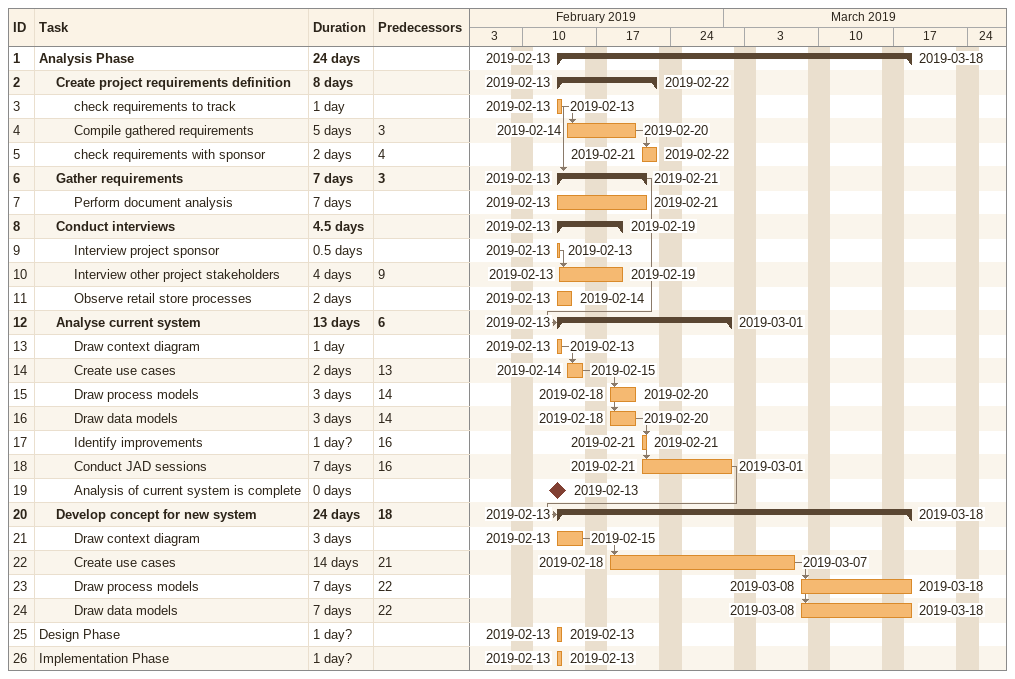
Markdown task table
| ID | Level | Task | Duration | Start | Finish | Predecessors |
|---|---|---|---|---|---|---|
| 1 | 1 | **Analysis Phase** | 24d | 2019-02-13 | 2019-03-18 |  |
| 2 | 2 | **Create project requirements definition** | 8d | 2019-02-13 | 2019-02-22 |  |
| 3 | 3 | check requirements to track | 1d | 2019-02-13 | 2019-02-13 |  |
| 4 | 3 | Compile gathered requirements | 5d | 2019-02-14 | 2019-02-20 | 3 |
| 5 | 3 | check requirements with sponsor | 2d | 2019-02-21 | 2019-02-22 | 4 |
| 6 | 2 | **Gather requirements** | 7d | 2019-02-13 | 2019-02-21 | 3 |
| 7 | 3 | Perform document analysis | 7d | 2019-02-13 | 2019-02-21 |  |
| 8 | 2 | **Conduct interviews** | 4.5d | 2019-02-13 | 2019-02-19 |  |
| 9 | 3 | Interview project sponsor | 0.5d | 2019-02-13 | 2019-02-13 |  |
| 10 | 3 | Interview other project stakeholders | 4d | 2019-02-13 | 2019-02-19 | 9 |
| 11 | 3 | Observe retail store processes | 2d | 2019-02-13 | 2019-02-14 |  |
| 12 | 2 | **Analyse current system** | 13d | 2019-02-13 | 2019-03-01 | 6 |
| 13 | 3 | Draw context diagram | 1d | 2019-02-13 | 2019-02-13 |  |
| 14 | 3 | Create use cases | 2d | 2019-02-14 | 2019-02-15 | 13 |
| 15 | 3 | Draw process models | 3d | 2019-02-18 | 2019-02-20 | 14 |
| 16 | 3 | Draw data models | 3d | 2019-02-18 | 2019-02-20 | 14 |
| 17 | 3 | Identify improvements | 1d? | 2019-02-21 | 2019-02-21 | 16 |
| 18 | 3 | Conduct JAD sessions | 7d | 2019-02-21 | 2019-03-01 | 16 |
| 19 | 3 | Analysis of current system is complete | 0d | 2019-02-13 | 2019-02-13 |  |
| 20 | 2 | **Develop concept for new system** | 24d | 2019-02-13 | 2019-03-18 | 18 |
| 21 | 3 | Draw context diagram | 3d | 2019-02-13 | 2019-02-15 |  |
| 22 | 3 | Create use cases | 14d | 2019-02-18 | 2019-03-07 | 21 |
| 23 | 3 | Draw process models | 7d | 2019-03-08 | 2019-03-18 | 22 |
| 24 | 3 | Draw data models | 7d | 2019-03-08 | 2019-03-18 | 22 |
| 25 | 1 | Design Phase | 1d? | 2019-02-13 | 2019-02-13 |  |
| 26 | 1 | Implementation Phase | 1d? | 2019-02-13 | 2019-02-13 |  |
